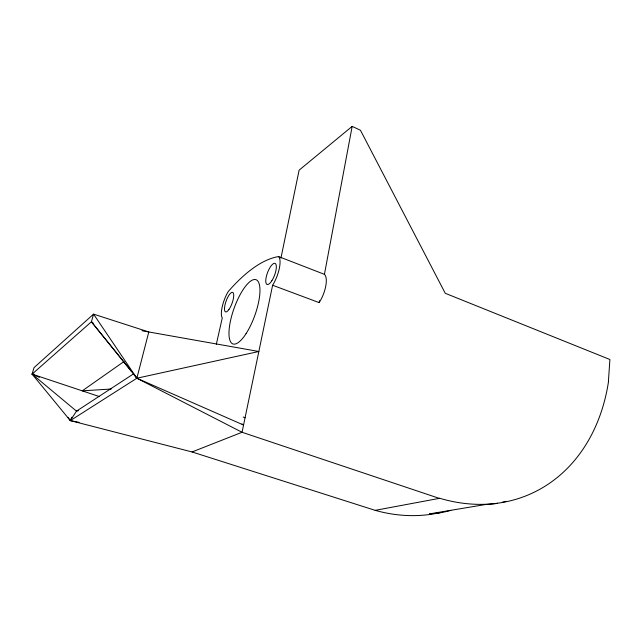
<?xml version="1.0" encoding="UTF-8"?>
<svg xmlns="http://www.w3.org/2000/svg" width="642" height="642" viewBox="0 0 642 642"><rect width="100%" height="100%" fill="white"/><g stroke="black" fill="none" stroke-linecap="round" stroke-linejoin="round"><path stroke-width="0.96" d="M608.399 381.621L609.9 359.504L445.259 293.29L360.443 130.238L352.169 126.378L299.116 170.17L280.923 258.156M319.13 302.607A18.69 7.03 -69.3 0 0 324.427 274.343L278.58 256.559A19.099 6.348 -69.4 0 1 272.617 285.249L319.13 302.607L319.491 300.657M324.427 274.343L352.169 126.378M272.617 285.249L242.05 432.275L192.054 451.952L70.299 420.606L32.1 374.117L34.018 367.633L93.547 314.123L148.792 331.962L136.866 378.226L70.299 420.606L68.06 417.348M216.322 344.305L222.268 317.918A17.591 5.377 -70.1 0 1 228.207 291.588A266.446 90.353 -74 0 1 278.58 256.559M78.428 410.728L76.486 411.137L32.1 374.117L91.421 321.786L93.547 314.123L136.866 378.226L242.05 432.275L439.297 498.369L375.193 510.35L192.054 451.952M79.094 422.38L70.299 420.606L71.792 417.22M70.299 420.606L76.486 411.137L133.576 373.837L136.866 378.226L243.559 425.036L241.946 423.945M124.042 361.502L82.248 390.85L111.194 389.02M39.435 377.36L32.1 374.117L34.074 374.166M141.986 330.758L258.846 351.495L136.866 378.226L91.421 321.786L93.074 322.902M32.1 374.117L99.277 396.531M243.206 417.043L245.067 417.781M91.421 321.786L131.69 371.509M440.966 512.428A180.394 146.512 65.8 0 1 375.193 510.35M608.488 381.661A197.584 152.876 65.2 0 1 439.305 498.16M450.885 510.366A181.71 147.066 65.8 0 1 438.454 513.094L429.442 513.889L485.272 504.564L494.677 503.761A196.027 152.571 65.6 0 0 497.558 503.256M506.048 501.322A196.027 152.571 65.6 0 1 502.301 502.253M246.071 333.639A34.138 10.97 -70.2 0 0 257.025 280.257A34.138 10.97 -70.2 0 0 230.317 321.61A34.138 10.97 -70.2 0 0 246.071 333.639M271.895 280.674A11.283 3.748 -69.4 0 0 275.169 263.429A11.283 3.748 -69.4 0 0 266.101 277.665A11.283 3.748 -69.4 0 0 271.895 280.674M228.945 309.484A10.384 3.17 -70.1 0 0 233.198 292.808A10.384 3.17 -70.1 0 0 225.19 304.083A10.384 3.17 -70.1 0 0 228.945 309.484"/></g></svg>
